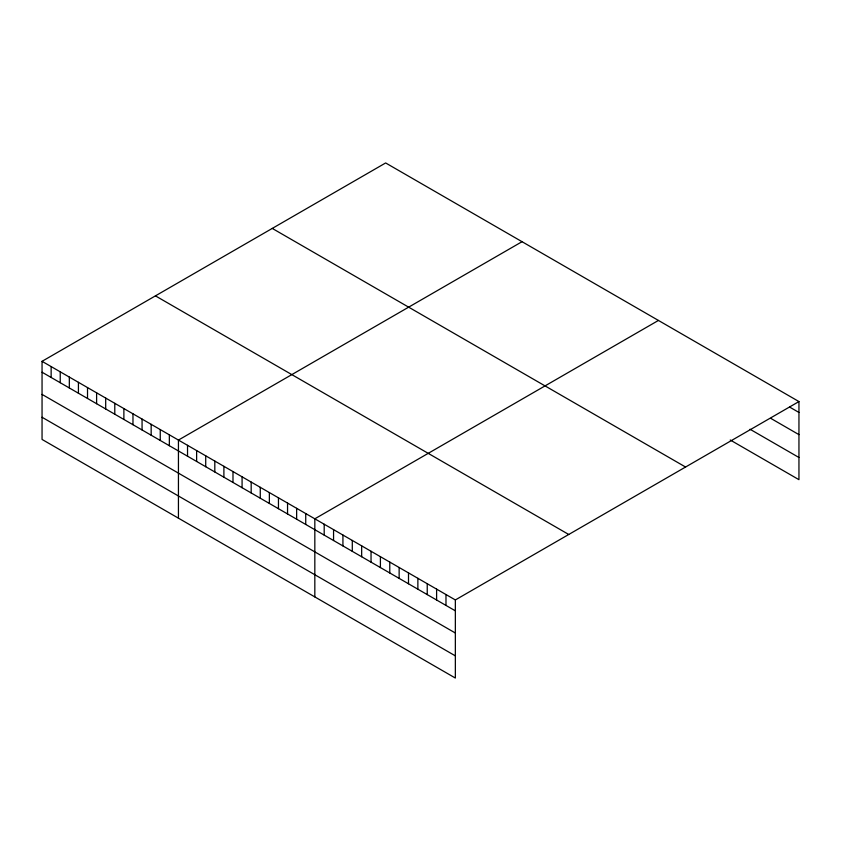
<?xml version="1.0" encoding="UTF-8"?>
<svg xmlns="http://www.w3.org/2000/svg" width="841" height="841" viewBox="0 0 841 841"><rect width="100%" height="100%" fill="white"/><g stroke="black" fill="none" stroke-linecap="round" stroke-linejoin="round"><path stroke-width="1.26" d="M42.05 361.325L455.349 599.948L455.349 678.046L42.05 439.433L42.05 361.325L385.651 162.954L798.95 401.567L798.95 479.675L730.251 440.011M522.04 241.693L178.439 440.074L178.439 518.172M658.429 320.442L314.828 518.813L314.828 596.921M455.349 599.948L798.95 401.567M789.583 407.044L798.95 412.458M770.85 418.408L798.95 434.639M750.025 429.246L798.95 457.493M272.263 228.416L685.562 467.028M155.438 295.864L568.737 534.477M42.05 372.216L455.349 610.829M42.05 394.397L455.349 633.01M42.05 417.252L455.349 655.864M445.982 594.534L445.982 605.425M436.605 589.131L436.605 600.011M427.239 583.717L427.239 594.608M417.872 578.314L417.872 589.194M408.505 572.9L408.505 583.791M399.139 567.496L399.139 578.377M389.772 562.082L389.772 572.973M380.405 556.679L380.405 567.559M371.039 551.265L371.039 562.156M361.662 545.862L361.662 556.742M352.295 540.448L352.295 551.339M342.928 535.044L342.928 545.925M333.562 529.63L333.562 540.521M324.195 524.227L324.195 535.107M305.735 513.567L305.735 524.458M296.642 508.321L296.642 519.202M287.548 503.065L287.548 513.956M278.455 497.819L278.455 508.71M269.362 492.563L269.362 503.454M260.268 487.317L260.268 498.208M251.175 482.072L251.175 492.952M242.082 476.815L242.082 487.706M232.989 471.57L232.989 482.461M223.895 466.324L223.895 477.204M214.812 461.068L214.812 471.959M205.719 455.822L205.719 466.713M196.626 450.576L196.626 461.457M187.532 445.32L187.532 456.211M169.346 434.818L169.346 445.709M160.253 429.572L160.253 440.463M151.159 424.327L151.159 435.207M142.066 419.07L142.066 429.961M132.973 413.825L132.973 424.716M123.879 408.579L123.879 419.459M114.786 403.323L114.786 414.214M105.693 398.077L105.693 408.968M96.61 392.831L96.61 403.712M87.517 387.575L87.517 398.466M78.423 382.329L78.423 393.22M69.33 377.083L69.33 387.964M60.237 371.827L60.237 382.718M51.143 366.581L51.143 377.472"/></g></svg>
